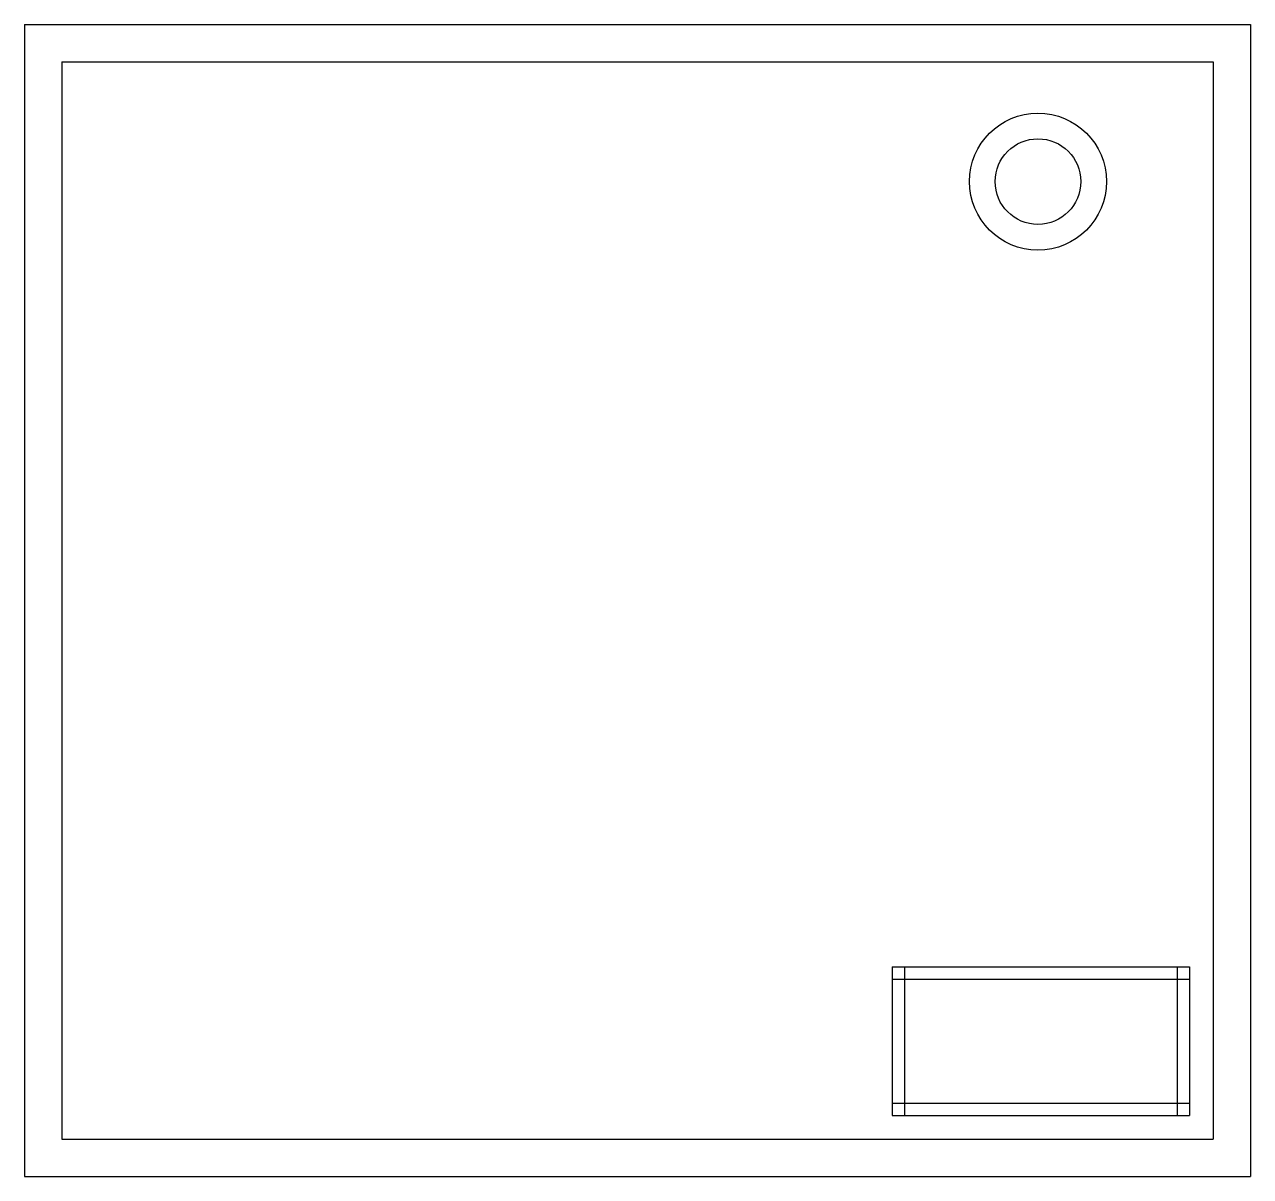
# Model space of a CAD drawing. Header units: metres. Extents: x -0.495 to 0, y -0.465 to 0.
import ezdxf

# ---------------------------------------------------------------- set-up
doc = ezdxf.new("R2010")
doc.units = ezdxf.units.M

msp = doc.modelspace()

# ---------------------------------------------------------------- linework, layer by layer
for p, q in [((-0.495, 0), (-0.495, -0.465)), ((-0.495, 0), (0, 0)), ((0, 0), (0, -0.465)), ((-0.48, -0.015), (-0.48, -0.45)), ((-0.48, -0.015), (-0.015, -0.015)), ((-0.015, -0.015), (-0.015, -0.45)), ((-0.14463, -0.38036), (-0.02463, -0.38036)), ((-0.14463, -0.38036), (-0.14463, -0.44036)), ((-0.13963, -0.38036), (-0.13963, -0.44036)), ((-0.02963, -0.38036), (-0.02963, -0.44036)), ((-0.02463, -0.38036), (-0.02463, -0.44036)), ((-0.14463, -0.38536), (-0.02463, -0.38536)), ((-0.14463, -0.43536), (-0.02463, -0.43536)), ((-0.14463, -0.44036), (-0.02463, -0.44036)), ((-0.48, -0.45), (-0.015, -0.45)), ((-0.495, -0.465), (0, -0.465))]:
    msp.add_line(p, q)
for radius in [0.02766, 0.01729]:
    msp.add_circle((-0.0858, -0.06341), radius)

doc.saveas('drawing.dxf')
